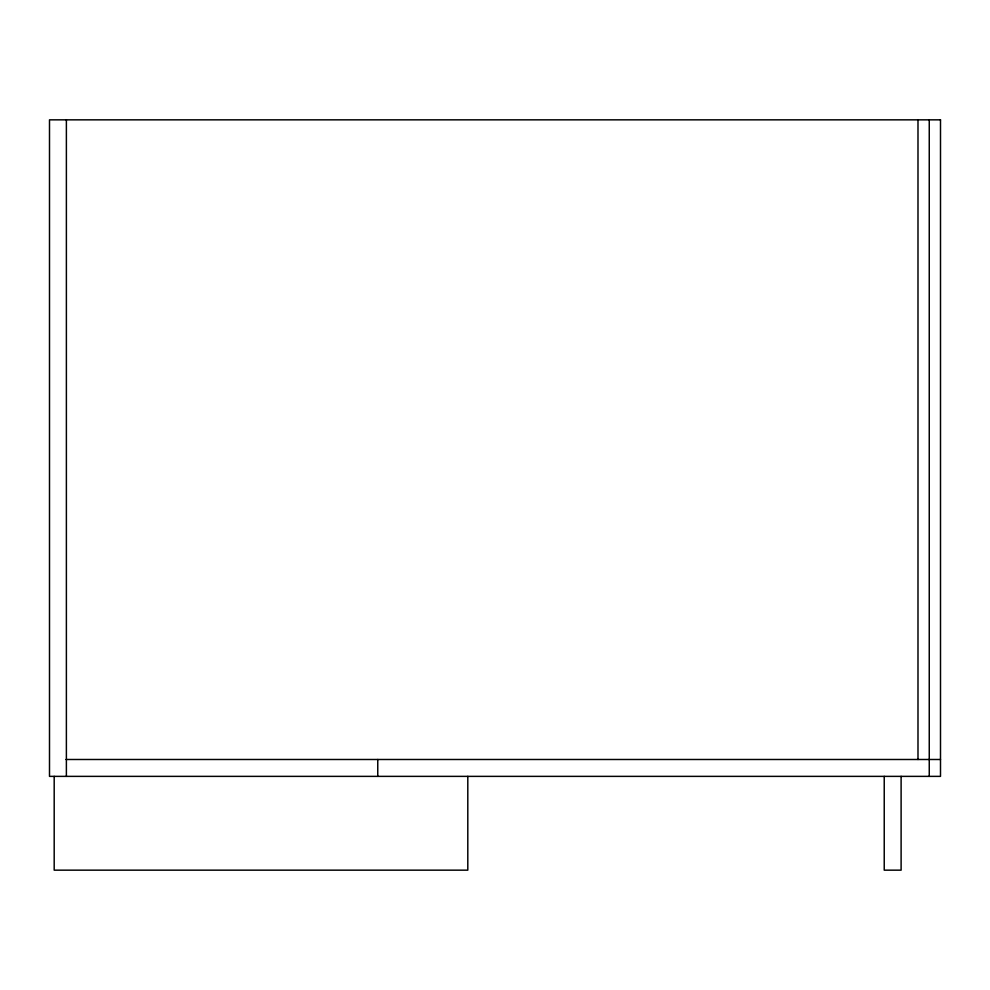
<?xml version="1.0" encoding="UTF-8"?>
<svg xmlns="http://www.w3.org/2000/svg" width="990" height="990" viewBox="0 0 990 990"><rect width="100%" height="100%" fill="white"/><g stroke="black" fill="none" stroke-linecap="round" stroke-linejoin="round"><path stroke-width="1.49" d="M65.996 759.491L940.5 759.491M929.251 119.84L929.251 776.37M917.99 119.84L917.99 759.491M901.11 776.37L901.11 870.16L884.231 870.16L884.231 776.37M467.8 776.37L467.8 870.16L54.19 870.16L54.19 776.37M377.759 759.491L377.759 776.37M66.38 119.84L66.38 776.37M940.5 119.84L49.5 119.84L49.5 776.37L940.5 776.37L940.5 119.84"/></g></svg>
